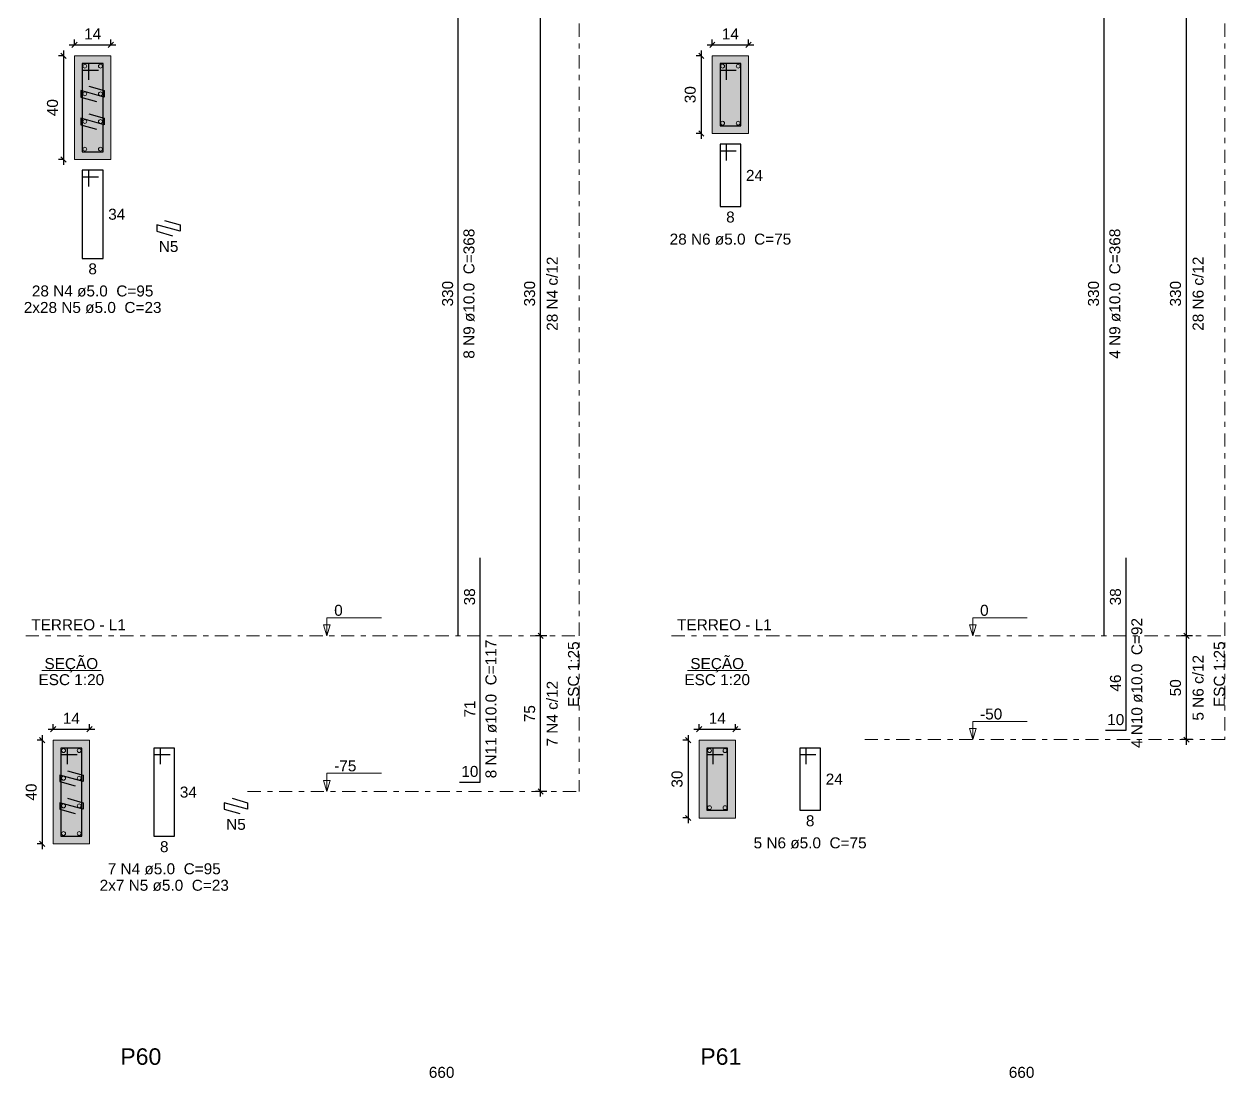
# Model space of a CAD drawing. Header units: millimetres. Extents: x -34 to 951, y -76 to 463.
# Drawn here: x 412.6 to 435.76, y -32.23 to -11.9 of the extents above; entities that cross this region are included whole.
import ezdxf

# ---------------------------------------------------------------- set-up
doc = ezdxf.new("R2010")
doc.units = ezdxf.units.MM
doc.header["$MEASUREMENT"] = 0
doc.linetypes.add('DASHDOT', pattern=[2.54, 1.27, -0.635, 0, -0.635])
doc.linetypes.add('NULL', pattern=[0])
for name, color, linetype, lineweight in [('Descrição da armadura', 7, 'Continuous', 0), ('DT-Barras na forma', 7, 'Continuous', 30), ('DT-Barras no corte', 5, 'Continuous', 5), ('DT-Barras rebatidas', 7, 'Continuous', 30), ('DT-Cotas', 7, 'Continuous', 5), ('DT-Forma', 5, 'Continuous', 5), ('DT-Hachura seção pilares', 252, 'Continuous', 5), ('DT-Pontilhado', 7, 'DASHDOT', 5), ('DT-Textos', 7, 'Continuous', 5), ('DT-Título', 7, 'Continuous', 20), ('Textos armaduras', 7, 'Continuous', 0)]:
    doc.layers.add(name, color=color, linetype=linetype, lineweight=lineweight)
doc.styles.add('Arial', font='arial.ttf')
doc.dimstyles.new('UM_20.000000', dxfattribs={"dimtxt": 0.18, "dimasz": 0.1, "dimexe": 0.1, "dimexo": 0.2, "dimgap": 0, "dimtad": 1, "dimtih": 1, "dimtoh": 1, "dimdec": 1, "dimlfac": 20, "dimzin": 0, "dimdsep": 46, "dimtxsty": 'Standard', "dimcen": 0.09, "dimdle": 0.1, "dimadec": 1, "dimazin": 2, "dimtfac": 1, "dimtdec": 4, "dimtofl": 0, "dimtmove": 0, "dimatfit": 3, "dimfxl": 1, "dimtolj": 1, "dimarcsym": 0})
doc.dimstyles.new('UM_25.000000', dxfattribs={"dimtxt": 0.18, "dimasz": 0.1, "dimexe": 0.1, "dimexo": 0.2, "dimgap": 0, "dimtad": 1, "dimtih": 1, "dimtoh": 1, "dimdec": 1, "dimlfac": 25, "dimzin": 0, "dimdsep": 46, "dimtxsty": 'Standard', "dimcen": 0.09, "dimdle": 0.1, "dimadec": 1, "dimazin": 2, "dimtfac": 1, "dimtdec": 4, "dimtofl": 0, "dimtmove": 0, "dimatfit": 3, "dimfxl": 1, "dimtolj": 1, "dimarcsym": 0})

# ---------------------------------------------------------------- blocks, each defined once
blk = doc.blocks.new('_Oblique')
at = {"color": 0, "linetype": 'ByBlock', "lineweight": -2}
blk.add_line((-0.5, -0.5), (0.5, 0.5), dxfattribs=at)
blk = doc.blocks.new('*D625')
at = {"layer": 'Defpoints', "color": 0, "transparency": 16777216}
for p in [(413.574, -12.513), (413.363, -14.513), (413.574, -14.513)]:
    blk.add_point(p, dxfattribs=at)
at = {"layer": 'DT-Cotas', "color": 0, "lineweight": -2, "transparency": 16777216}
for p, q in [((413.363, -12.413), (413.363, -14.613)), ((413.374, -12.513), (413.263, -12.513)), ((413.374, -14.513), (413.263, -14.513))]:
    blk.add_line(p, q, dxfattribs=at)
at = {"layer": 'DT-Cotas', "color": 0, "lineweight": -2, "transparency": 16777216, "xscale": 0.1, "yscale": 0.1, "zscale": 0.1}
for p, rotation in [((413.363, -12.513), 90), ((413.363, -14.513), 270)]:
    blk.add_blockref('_Oblique', p, dxfattribs=dict(at, rotation=rotation))
at = {"layer": 'DT-Cotas', "color": 7, "transparency": 16777216, "insert": (413.151, -13.513), "char_height": 0.2118, "attachment_point": 5, "rotation": 90, "style": 'Arial'}
blk.add_mtext('\\A1;40', dxfattribs=at)
blk = doc.blocks.new('*D626')
at = {"layer": 'Defpoints', "color": 0, "transparency": 16777216}
for p in [(414.274, -12.301), (413.574, -12.513), (414.274, -12.513)]:
    blk.add_point(p, dxfattribs=at)
at = {"layer": 'DT-Cotas', "color": 0, "lineweight": -2, "transparency": 16777216}
for p, q in [((413.574, -12.313), (413.574, -12.201)), ((414.274, -12.313), (414.274, -12.201)), ((413.474, -12.301), (414.374, -12.301))]:
    blk.add_line(p, q, dxfattribs=at)
at = {"layer": 'DT-Cotas', "color": 0, "lineweight": -2, "transparency": 16777216, "xscale": 0.1, "yscale": 0.1, "zscale": 0.1, "rotation": 180}
blk.add_blockref('_Oblique', (413.574, -12.301), dxfattribs=at)
at = {"layer": 'DT-Cotas', "color": 0, "lineweight": -2, "transparency": 16777216, "xscale": 0.1, "yscale": 0.1, "zscale": 0.1}
blk.add_blockref('_Oblique', (414.274, -12.301), dxfattribs=at)
at = {"layer": 'DT-Cotas', "color": 7, "transparency": 16777216, "insert": (413.924, -12.09), "char_height": 0.2118, "attachment_point": 5, "rotation": 0.0057, "style": 'Arial'}
blk.add_mtext('\\A1;14', dxfattribs=at)
blk = doc.blocks.new('*D627')
at = {"layer": 'Defpoints', "color": 0, "transparency": 16777216}
for p in [(422.563, -10.501), (422.881, -10.501), (422.881, -23.701)]:
    blk.add_point(p, dxfattribs=at)
at = {"layer": 'DT-Cotas', "color": 0, "lineweight": -2, "transparency": 16777216}
for p, q in [((422.563, -23.801), (422.563, -10.401)), ((422.681, -10.501), (422.463, -10.501)), ((422.681, -23.701), (422.463, -23.701))]:
    blk.add_line(p, q, dxfattribs=at)
at = {"layer": 'DT-Cotas', "color": 0, "lineweight": -2, "transparency": 16777216, "xscale": 0.1, "yscale": 0.1, "zscale": 0.1}
for p, rotation in [((422.563, -10.501), 90), ((422.563, -23.701), 270)]:
    blk.add_blockref('_Oblique', p, dxfattribs=dict(at, rotation=rotation))
at = {"layer": 'DT-Cotas', "color": 7, "transparency": 16777216, "insert": (422.351, -17.101), "char_height": 0.2118, "attachment_point": 5, "rotation": 90, "style": 'Arial'}
blk.add_mtext('\\A1;330', dxfattribs=at)
blk = doc.blocks.new('*D628')
at = {"layer": 'Defpoints', "color": 0, "transparency": 16777216}
for p in [(422.563, -10.501), (422.881, -10.501), (422.881, -23.701)]:
    blk.add_point(p, dxfattribs=at)
at = {"layer": 'DT-Cotas', "color": 0, "lineweight": -2, "transparency": 16777216}
for p, q in [((422.563, -23.801), (422.563, -10.401)), ((422.681, -10.501), (422.463, -10.501)), ((422.681, -23.701), (422.463, -23.701))]:
    blk.add_line(p, q, dxfattribs=at)
at = {"layer": 'DT-Cotas', "color": 0, "lineweight": -2, "transparency": 16777216, "xscale": 0.1, "yscale": 0.1, "zscale": 0.1}
for p, rotation in [((422.563, -10.501), 90), ((422.563, -23.701), 270)]:
    blk.add_blockref('_Oblique', p, dxfattribs=dict(at, rotation=rotation))
blk = doc.blocks.new('*D629')
at = {"layer": 'Defpoints', "color": 0, "transparency": 16777216}
for p in [(413.164, -25.713), (412.952, -27.713), (413.164, -27.713)]:
    blk.add_point(p, dxfattribs=at)
at = {"layer": 'DT-Cotas', "color": 0, "lineweight": -2, "transparency": 16777216}
for p, q in [((412.952, -25.613), (412.952, -27.813)), ((412.964, -25.713), (412.852, -25.713)), ((412.964, -27.713), (412.852, -27.713))]:
    blk.add_line(p, q, dxfattribs=at)
at = {"layer": 'DT-Cotas', "color": 0, "lineweight": -2, "transparency": 16777216, "xscale": 0.1, "yscale": 0.1, "zscale": 0.1}
for p, rotation in [((412.952, -25.713), 90), ((412.952, -27.713), 270)]:
    blk.add_blockref('_Oblique', p, dxfattribs=dict(at, rotation=rotation))
at = {"layer": 'DT-Cotas', "color": 7, "transparency": 16777216, "insert": (412.74, -26.713), "char_height": 0.2118, "attachment_point": 5, "rotation": 90, "style": 'Arial'}
blk.add_mtext('\\A1;40', dxfattribs=at)
blk = doc.blocks.new('*D630')
at = {"layer": 'Defpoints', "color": 0, "transparency": 16777216}
for p in [(413.864, -25.501), (413.164, -25.713), (413.864, -25.713)]:
    blk.add_point(p, dxfattribs=at)
at = {"layer": 'DT-Cotas', "color": 0, "lineweight": -2, "transparency": 16777216}
for p, q in [((413.164, -25.513), (413.164, -25.401)), ((413.864, -25.513), (413.864, -25.401)), ((413.064, -25.501), (413.964, -25.501))]:
    blk.add_line(p, q, dxfattribs=at)
at = {"layer": 'DT-Cotas', "color": 0, "lineweight": -2, "transparency": 16777216, "xscale": 0.1, "yscale": 0.1, "zscale": 0.1, "rotation": 180}
blk.add_blockref('_Oblique', (413.164, -25.501), dxfattribs=at)
at = {"layer": 'DT-Cotas', "color": 0, "lineweight": -2, "transparency": 16777216, "xscale": 0.1, "yscale": 0.1, "zscale": 0.1}
blk.add_blockref('_Oblique', (413.864, -25.501), dxfattribs=at)
at = {"layer": 'DT-Cotas', "color": 7, "transparency": 16777216, "insert": (413.514, -25.29), "char_height": 0.2118, "attachment_point": 5, "rotation": 0.0057, "style": 'Arial'}
blk.add_mtext('\\A1;14', dxfattribs=at)
blk = doc.blocks.new('*D631')
at = {"layer": 'Defpoints', "color": 0, "transparency": 16777216}
for p in [(422.563, -23.701), (422.881, -23.701), (422.881, -26.701)]:
    blk.add_point(p, dxfattribs=at)
at = {"layer": 'DT-Cotas', "color": 0, "lineweight": -2, "transparency": 16777216}
for p, q in [((422.563, -26.801), (422.563, -23.601)), ((422.681, -23.701), (422.463, -23.701)), ((422.681, -26.701), (422.463, -26.701))]:
    blk.add_line(p, q, dxfattribs=at)
at = {"layer": 'DT-Cotas', "color": 0, "lineweight": -2, "transparency": 16777216, "xscale": 0.1, "yscale": 0.1, "zscale": 0.1}
for p, rotation in [((422.563, -23.701), 90), ((422.563, -26.701), 270)]:
    blk.add_blockref('_Oblique', p, dxfattribs=dict(at, rotation=rotation))
at = {"layer": 'DT-Cotas', "color": 7, "transparency": 16777216, "insert": (422.351, -25.201), "char_height": 0.2118, "attachment_point": 5, "rotation": 90, "style": 'Arial'}
blk.add_mtext('\\A1;75', dxfattribs=at)
blk = doc.blocks.new('*D632')
at = {"layer": 'Defpoints', "color": 0, "transparency": 16777216}
for p in [(422.563, -23.701), (422.881, -23.701), (422.881, -26.701)]:
    blk.add_point(p, dxfattribs=at)
at = {"layer": 'DT-Cotas', "color": 0, "lineweight": -2, "transparency": 16777216}
for p, q in [((422.563, -26.801), (422.563, -23.601)), ((422.681, -23.701), (422.463, -23.701)), ((422.681, -26.701), (422.463, -26.701))]:
    blk.add_line(p, q, dxfattribs=at)
at = {"layer": 'DT-Cotas', "color": 0, "lineweight": -2, "transparency": 16777216, "xscale": 0.1, "yscale": 0.1, "zscale": 0.1}
for p, rotation in [((422.563, -23.701), 90), ((422.563, -26.701), 270)]:
    blk.add_blockref('_Oblique', p, dxfattribs=dict(at, rotation=rotation))
blk = doc.blocks.new('*D636')
at = {"layer": 'Defpoints', "color": 0, "transparency": 16777216}
for p in [(425.872, -12.513), (425.66, -14.013), (425.872, -14.013)]:
    blk.add_point(p, dxfattribs=at)
at = {"layer": 'DT-Cotas', "color": 0, "lineweight": -2, "transparency": 16777216}
for p, q in [((425.66, -12.413), (425.66, -14.113)), ((425.672, -12.513), (425.56, -12.513)), ((425.672, -14.013), (425.56, -14.013))]:
    blk.add_line(p, q, dxfattribs=at)
at = {"layer": 'DT-Cotas', "color": 0, "lineweight": -2, "transparency": 16777216, "xscale": 0.1, "yscale": 0.1, "zscale": 0.1}
for p, rotation in [((425.66, -12.513), 90), ((425.66, -14.013), 270)]:
    blk.add_blockref('_Oblique', p, dxfattribs=dict(at, rotation=rotation))
at = {"layer": 'DT-Cotas', "color": 7, "transparency": 16777216, "insert": (425.448, -13.263), "char_height": 0.2118, "attachment_point": 5, "rotation": 90, "style": 'Arial'}
blk.add_mtext('\\A1;30', dxfattribs=at)
blk = doc.blocks.new('*D637')
at = {"layer": 'Defpoints', "color": 0, "transparency": 16777216}
for p in [(426.572, -12.301), (425.872, -12.513), (426.572, -12.513)]:
    blk.add_point(p, dxfattribs=at)
at = {"layer": 'DT-Cotas', "color": 0, "lineweight": -2, "transparency": 16777216}
for p, q in [((425.872, -12.313), (425.872, -12.201)), ((426.572, -12.313), (426.572, -12.201)), ((425.772, -12.301), (426.672, -12.301))]:
    blk.add_line(p, q, dxfattribs=at)
at = {"layer": 'DT-Cotas', "color": 0, "lineweight": -2, "transparency": 16777216, "xscale": 0.1, "yscale": 0.1, "zscale": 0.1, "rotation": 180}
blk.add_blockref('_Oblique', (425.872, -12.301), dxfattribs=at)
at = {"layer": 'DT-Cotas', "color": 0, "lineweight": -2, "transparency": 16777216, "xscale": 0.1, "yscale": 0.1, "zscale": 0.1}
blk.add_blockref('_Oblique', (426.572, -12.301), dxfattribs=at)
at = {"layer": 'DT-Cotas', "color": 7, "transparency": 16777216, "insert": (426.222, -12.09), "char_height": 0.2118, "attachment_point": 5, "rotation": 0.0057, "style": 'Arial'}
blk.add_mtext('\\A1;14', dxfattribs=at)
blk = doc.blocks.new('*D638')
at = {"layer": 'Defpoints', "color": 0, "transparency": 16777216}
for p in [(435.017, -10.501), (435.335, -10.501), (435.335, -23.701)]:
    blk.add_point(p, dxfattribs=at)
at = {"layer": 'DT-Cotas', "color": 0, "lineweight": -2, "transparency": 16777216}
for p, q in [((435.017, -23.801), (435.017, -10.401)), ((435.135, -10.501), (434.917, -10.501)), ((435.135, -23.701), (434.917, -23.701))]:
    blk.add_line(p, q, dxfattribs=at)
at = {"layer": 'DT-Cotas', "color": 0, "lineweight": -2, "transparency": 16777216, "xscale": 0.1, "yscale": 0.1, "zscale": 0.1}
for p, rotation in [((435.017, -10.501), 90), ((435.017, -23.701), 270)]:
    blk.add_blockref('_Oblique', p, dxfattribs=dict(at, rotation=rotation))
at = {"layer": 'DT-Cotas', "color": 7, "transparency": 16777216, "insert": (434.805, -17.101), "char_height": 0.2118, "attachment_point": 5, "rotation": 90, "style": 'Arial'}
blk.add_mtext('\\A1;330', dxfattribs=at)
blk = doc.blocks.new('*D639')
at = {"layer": 'Defpoints', "color": 0, "transparency": 16777216}
for p in [(425.618, -25.713), (425.406, -27.213), (425.618, -27.213)]:
    blk.add_point(p, dxfattribs=at)
at = {"layer": 'DT-Cotas', "color": 0, "lineweight": -2, "transparency": 16777216}
for p, q in [((425.406, -25.613), (425.406, -27.313)), ((425.418, -25.713), (425.306, -25.713)), ((425.418, -27.213), (425.306, -27.213))]:
    blk.add_line(p, q, dxfattribs=at)
at = {"layer": 'DT-Cotas', "color": 0, "lineweight": -2, "transparency": 16777216, "xscale": 0.1, "yscale": 0.1, "zscale": 0.1}
for p, rotation in [((425.406, -25.713), 90), ((425.406, -27.213), 270)]:
    blk.add_blockref('_Oblique', p, dxfattribs=dict(at, rotation=rotation))
at = {"layer": 'DT-Cotas', "color": 7, "transparency": 16777216, "insert": (425.194, -26.463), "char_height": 0.2118, "attachment_point": 5, "rotation": 90, "style": 'Arial'}
blk.add_mtext('\\A1;30', dxfattribs=at)
blk = doc.blocks.new('*D640')
at = {"layer": 'Defpoints', "color": 0, "transparency": 16777216}
for p in [(426.318, -25.501), (425.618, -25.713), (426.318, -25.713)]:
    blk.add_point(p, dxfattribs=at)
at = {"layer": 'DT-Cotas', "color": 0, "lineweight": -2, "transparency": 16777216}
for p, q in [((425.618, -25.513), (425.618, -25.401)), ((426.318, -25.513), (426.318, -25.401)), ((425.518, -25.501), (426.418, -25.501))]:
    blk.add_line(p, q, dxfattribs=at)
at = {"layer": 'DT-Cotas', "color": 0, "lineweight": -2, "transparency": 16777216, "xscale": 0.1, "yscale": 0.1, "zscale": 0.1, "rotation": 180}
blk.add_blockref('_Oblique', (425.618, -25.501), dxfattribs=at)
at = {"layer": 'DT-Cotas', "color": 0, "lineweight": -2, "transparency": 16777216, "xscale": 0.1, "yscale": 0.1, "zscale": 0.1}
blk.add_blockref('_Oblique', (426.318, -25.501), dxfattribs=at)
at = {"layer": 'DT-Cotas', "color": 7, "transparency": 16777216, "insert": (425.968, -25.29), "char_height": 0.2118, "attachment_point": 5, "rotation": 0.0057, "style": 'Arial'}
blk.add_mtext('\\A1;14', dxfattribs=at)
blk = doc.blocks.new('*D641')
at = {"layer": 'Defpoints', "color": 0, "transparency": 16777216}
for p in [(435.017, -23.701), (435.335, -23.701), (435.335, -25.701)]:
    blk.add_point(p, dxfattribs=at)
at = {"layer": 'DT-Cotas', "color": 0, "lineweight": -2, "transparency": 16777216}
for p, q in [((435.017, -25.801), (435.017, -23.601)), ((435.135, -23.701), (434.917, -23.701)), ((435.135, -25.701), (434.917, -25.701))]:
    blk.add_line(p, q, dxfattribs=at)
at = {"layer": 'DT-Cotas', "color": 0, "lineweight": -2, "transparency": 16777216, "xscale": 0.1, "yscale": 0.1, "zscale": 0.1}
for p, rotation in [((435.017, -23.701), 90), ((435.017, -25.701), 270)]:
    blk.add_blockref('_Oblique', p, dxfattribs=dict(at, rotation=rotation))
at = {"layer": 'DT-Cotas', "color": 7, "transparency": 16777216, "insert": (434.805, -24.701), "char_height": 0.2118, "attachment_point": 5, "rotation": 90, "style": 'Arial'}
blk.add_mtext('\\A1;50', dxfattribs=at)

msp = doc.modelspace()

# ---------------------------------------------------------------- hatches: boundary and pattern name
at = {"layer": 'DT-Hachura seção pilares', "linetype": 'Continuous'}
for points in [[(413.5744, -14.5131), (413.5744, -14.5131), (414.2744, -14.5131), (414.2744, -12.5131), (413.5744, -12.5131), (413.5744, -14.5131)], [(425.8718, -14.0131), (425.8718, -14.0131), (426.5718, -14.0131), (426.5718, -12.5131), (425.8718, -12.5131), (425.8718, -14.0131)], [(413.1636, -27.7131), (413.1636, -27.7131), (413.8636, -27.7131), (413.8636, -25.7131), (413.1636, -25.7131), (413.1636, -27.7131)], [(425.6176, -27.2131), (425.6176, -27.2131), (426.3176, -27.2131), (426.3176, -25.7131), (425.6176, -25.7131), (425.6176, -27.2131)]]:
    msp.add_hatch(color=252, dxfattribs=at).paths.add_polyline_path(points)

# ---------------------------------------------------------------- linework, layer by layer
at = {"layer": 'DT-Barras na forma'}
for points in [[(413.8494, -12.9756), (413.8494, -12.6631), (413.7244, -12.6631), (413.7244, -14.3631), (414.1244, -14.3631), (414.1244, -12.6631), (413.7244, -12.6631), (413.7244, -12.7881), (414.0369, -12.7881)], [(426.1468, -12.9756), (426.1468, -12.6631), (426.0218, -12.6631), (426.0218, -13.8631), (426.4218, -13.8631), (426.4218, -12.6631), (426.0218, -12.6631), (426.0218, -12.7881), (426.3343, -12.7881)], [(413.8483, -13.1003), (414.1494, -13.184), (414.1494, -13.309), (413.6994, -13.184), (413.6994, -13.309), (414.0005, -13.3926)], [(413.8483, -13.6336), (414.1494, -13.7173), (414.1494, -13.8423), (413.6994, -13.7173), (413.6994, -13.8423), (414.0005, -13.9259)], [(413.4386, -26.1756), (413.4386, -25.8631), (413.3136, -25.8631), (413.3136, -27.5631), (413.7136, -27.5631), (413.7136, -25.8631), (413.3136, -25.8631), (413.3136, -25.9881), (413.6261, -25.9881)], [(425.8926, -26.1756), (425.8926, -25.8631), (425.7676, -25.8631), (425.7676, -27.0631), (426.1676, -27.0631), (426.1676, -25.8631), (425.7676, -25.8631), (425.7676, -25.9881), (426.0801, -25.9881)], [(413.4375, -26.3003), (413.7386, -26.384), (413.7386, -26.509), (413.2886, -26.384), (413.2886, -26.509), (413.5897, -26.5926)], [(413.4375, -26.8336), (413.7386, -26.9173), (413.7386, -27.0423), (413.2886, -26.9173), (413.2886, -27.0423), (413.5897, -27.1259)]]:
    msp.add_lwpolyline(points, dxfattribs=at)
at = {"layer": 'DT-Barras no corte'}
for centre in [(413.7744, -12.7131), (414.0744, -12.7131), (426.0718, -12.7131), (426.3718, -12.7131), (413.7744, -13.2465), (414.0744, -13.2465), (413.7744, -13.7798), (414.0744, -13.7798), (426.0718, -13.8131), (426.3718, -13.8131), (413.7744, -14.3131), (414.0744, -14.3131), (413.3636, -25.9131), (413.6636, -25.9131), (425.8176, -25.9131), (426.1176, -25.9131), (413.3636, -26.4465), (413.6636, -26.4465), (413.3636, -26.9798), (413.6636, -26.9798), (425.8176, -27.0131), (426.1176, -27.0131), (413.3636, -27.5131), (413.6636, -27.5131)]:
    msp.add_circle(centre, 0.0375, dxfattribs=at)
at = {"layer": 'DT-Barras rebatidas'}
for points in [[(420.9746, -23.701), (420.9747, -10.501), (420.9747, -8.9943)], [(433.4287, -23.701), (433.4287, -10.501), (433.4287, -8.9943)], [(426.1468, -14.5315), (426.1468, -14.219), (426.0218, -14.219), (426.0218, -15.419), (426.4218, -15.419), (426.4218, -14.219), (426.0218, -14.219), (426.0218, -14.344), (426.3343, -14.344)], [(413.8494, -15.0315), (413.8494, -14.719), (413.7244, -14.719), (413.7244, -16.419), (414.1244, -16.419), (414.1244, -14.719), (413.7244, -14.719), (413.7244, -14.844), (414.0369, -14.844)], [(415.3129, -15.6895), (415.614, -15.7732), (415.614, -15.8982), (415.164, -15.7732), (415.164, -15.8982), (415.4651, -15.9818)], [(420.9982, -26.521), (421.3982, -26.521), (421.3982, -23.701), (421.3982, -22.1943)], [(433.4523, -25.521), (433.8523, -25.521), (433.8523, -23.701), (433.8523, -22.1943)], [(415.2305, -26.1756), (415.2305, -25.8631), (415.1055, -25.8631), (415.1055, -27.5631), (415.5055, -27.5631), (415.5055, -25.8631), (415.1055, -25.8631), (415.1055, -25.9881), (415.418, -25.9881)], [(427.6846, -26.1756), (427.6846, -25.8631), (427.5596, -25.8631), (427.5596, -27.0631), (427.9596, -27.0631), (427.9596, -25.8631), (427.5596, -25.8631), (427.5596, -25.9881), (427.8721, -25.9881)], [(416.6115, -26.8336), (416.9126, -26.9173), (416.9126, -27.0423), (416.4626, -26.9173), (416.4626, -27.0423), (416.7637, -27.1259)]]:
    msp.add_lwpolyline(points, dxfattribs=at)
at = {"layer": 'DT-Forma'}
for points in [[(413.5744, -14.5131), (414.2744, -14.5131), (414.2744, -12.5131), (413.5744, -12.5131), (413.5744, -14.5131)], [(425.8718, -14.0131), (426.5718, -14.0131), (426.5718, -12.5131), (425.8718, -12.5131), (425.8718, -14.0131)], [(413.1636, -27.7131), (413.8636, -27.7131), (413.8636, -25.7131), (413.1636, -25.7131), (413.1636, -27.7131)], [(425.6176, -27.2131), (426.3176, -27.2131), (426.3176, -25.7131), (425.6176, -25.7131), (425.6176, -27.2131)]]:
    msp.add_lwpolyline(points, close=True, dxfattribs=at)
at = {"layer": 'DT-Pontilhado', "ltscale": 0.2}
for p, q in [((423.3044, 2.699), (423.3044, -26.701)), ((435.7585, 2.699), (435.7585, -25.701)), ((412.6341, -23.701), (423.3044, -23.701)), ((425.0881, -23.701), (435.7585, -23.701)), ((428.8108, -25.701), (435.7585, -25.701)), ((416.9126, -26.701), (423.3044, -26.701))]:
    msp.add_line(p, q, dxfattribs=at)
at = {"layer": 'DT-Textos'}
for p, q in [((412.9414, -24.3682), (414.0858, -24.3682)), ((425.3954, -24.3682), (426.5398, -24.3682))]:
    msp.add_line(p, q, dxfattribs=at)
for points in [[(418.442, -23.701), (418.5056, -23.4892), (418.3785, -23.4892), (418.442, -23.701), (418.442, -23.351), (419.492, -23.351)], [(430.8961, -23.701), (430.9597, -23.4892), (430.8326, -23.4892), (430.8961, -23.701), (430.8961, -23.351), (431.9461, -23.351)], [(430.8961, -25.701), (430.9597, -25.4892), (430.8326, -25.4892), (430.8961, -25.701), (430.8961, -25.351), (431.9461, -25.351)], [(418.442, -26.701), (418.5056, -26.4892), (418.3785, -26.4892), (418.442, -26.701), (418.442, -26.351), (419.492, -26.351)]]:
    msp.add_lwpolyline(points, dxfattribs=at)

# ---------------------------------------------------------------- texts
at = {"layer": 'Descrição da armadura', "linetype": 'NULL', "char_height": 0.2118, "attachment_point": 8, "rotation": 90.00021, "line_spacing_factor": 0.9, "style": 'Arial'}
for s, insert, width in [('8 N9 ø10.0  C=368', (421.2922, -17.1009), 5.015721), ('4 N9 ø10.0  C=368', (433.7462, -17.1009), 5.015721), ('28 N4 c/12', (422.8948, -17.101), 2.90156), ('28 N6 c/12', (435.3489, -17.101), 2.90156), ('4 N10 ø10.0  C=92', (434.1702, -24.6109), 5.015721), ('8 N11 ø10.0  C=117', (421.7162, -25.1109), 5.344721), ('5 N6 c/12', (435.3489, -24.701), 2.57256), ('7 N4 c/12', (422.8948, -25.201), 2.57256)]:
    msp.add_mtext(s, dxfattribs=dict(at, insert=insert, width=width))
at = {"layer": 'Descrição da armadura', "linetype": 'NULL', "char_height": 0.2118, "attachment_point": 8, "line_spacing_factor": 0.9, "style": 'Arial'}
for s, insert, width in [('28 N6 ø5.0  C=75', (426.2221, -16.16), 4.686721), ('N5', (415.3891, -16.299), 0.756475), ('28 N4 ø5.0  C=95', (413.9241, -17.16), 4.686721), ('2x28 N5 ø5.0  C=23', (413.9241, -17.478), 5.351789), ('N5', (416.6881, -27.444), 0.756475), ('5 N6 ø5.0  C=75', (427.7591, -27.804), 4.35772), ('7 N4 ø5.0  C=95', (415.3051, -28.304), 4.35772), ('2x7 N5 ø5.0  C=23', (415.3051, -28.622), 5.022789)]:
    msp.add_mtext(s, dxfattribs=dict(at, insert=insert, width=width))
at = {"layer": 'DT-Textos', "linetype": 'NULL', "char_height": 0.2118, "line_spacing_factor": 0.798, "style": 'Arial'}
for s, insert, width, attachment_point in [('0', (418.5821, -23.316), 0.329, 7), ('0', (431.0361, -23.316), 0.329, 7), ('TERREO - L1', (412.7401, -23.595), 3.650321, 7), ('TERREO - L1', (425.1941, -23.595), 3.650321, 7), ('SEÇÃO', (413.5131, -24.4059), 2.072476, 8), ('SEÇÃO', (425.9671, -24.4059), 2.072476, 8), ('ESC 1:20', (413.5131, -24.654), 2.532883, 8), ('ESC 1:20', (425.9671, -24.654), 2.532883, 8), ('-50', (431.0361, -25.316), 0.854949, 7), ('-75', (418.5821, -26.316), 0.854949, 7), ('660', (420.4069, -32.2272), 0.987001, 7), ('660', (431.5902, -32.2272), 0.987001, 7)]:
    msp.add_mtext(s, dxfattribs=dict(at, insert=insert, width=width, attachment_point=attachment_point))
at = {"layer": 'DT-Textos', "linetype": 'NULL', "char_height": 0.2118, "width": 2.532883, "attachment_point": 9, "rotation": 90.00021, "line_spacing_factor": 0.798, "style": 'Arial'}
for insert in [(423.3042, -23.8069), (435.7582, -23.8069)]:
    msp.add_mtext('ESC 1:25', dxfattribs=dict(at, insert=insert))
at = {"layer": 'DT-Título', "linetype": 'NULL', "char_height": 0.3177, "width": 1.579298, "attachment_point": 7, "line_spacing_factor": 0.798, "style": 'Arial'}
for s, insert in [('P60', (414.4589, -31.9773)), ('P61', (425.6422, -31.9773))]:
    msp.add_mtext(s, dxfattribs=dict(at, insert=insert))
at = {"layer": 'Textos armaduras', "linetype": 'NULL', "char_height": 0.2118, "line_spacing_factor": 0.9, "style": 'Arial'}
for s, insert, width, attachment_point in [('24', (426.5218, -14.7131), 1.058001, 1), ('34', (414.2244, -15.4631), 1.058001, 1), ('8', (426.2218, -15.5163), 0.729, 2), ('8', (413.9244, -16.5163), 0.729, 2), ('10', (433.6523, -25.4237), 1.058001, 8), ('10', (421.1982, -26.4237), 1.058001, 8), ('24', (428.0596, -26.3572), 1.058001, 1), ('34', (415.6055, -26.6072), 1.058001, 1), ('8', (427.7596, -27.1604), 0.729, 2), ('8', (415.3055, -27.6604), 0.729, 2)]:
    msp.add_mtext(s, dxfattribs=dict(at, insert=insert, width=width, attachment_point=attachment_point))
at = {"layer": 'Textos armaduras', "linetype": 'NULL', "char_height": 0.2118, "attachment_point": 8, "rotation": 90.00021, "line_spacing_factor": 0.9, "style": 'Arial'}
for s, insert, width in [('330', (420.8774, -17.101), 1.387001), ('330', (433.3314, -17.101), 1.387001), ('38', (421.301, -22.9476), 1.058001), ('38', (433.755, -22.9476), 1.058001), ('46', (433.755, -24.611), 1.058001), ('71', (421.301, -25.111), 1.058001)]:
    msp.add_mtext(s, dxfattribs=dict(at, insert=insert, width=width))

# ---------------------------------------------------------------- dimensions: what is measured, and where the dimension line sits
at = {"layer": 'DT-Cotas'}
for base, p1, p2, dimstyle, override, picture, middle in [((422.5631, -10.501), (422.8808, -23.701), (422.8808, -10.501), 'UM_25.000000', {"dimtxt": 0.2118, "dimasz": 0.1, "dimexe": 0.1, "dimexo": 0.2, "dimtad": 1, "dimtih": 0, "dimtoh": 0, "dimdec": 1, "dimlfac": 25, "dimzin": 8, "dimtxsty": 'Arial', "dimblk": 'Oblique', "dimblk1": 'Oblique', "dimblk2": 'Oblique', "dimsah": 1, "dimdle": 0.1, "dimse1": 0, "dimse2": 0, "dimclrt": 7, "dimadec": 1, "dimazin": 3, "dimtmove": 2, "dimldrblk": 'Oblique'}, '*D627', (422.3513, -17.101)), ((435.0172, -10.501), (435.3349, -23.701), (435.3349, -10.501), 'UM_25.000000', {"dimtxt": 0.2118, "dimasz": 0.1, "dimexe": 0.1, "dimexo": 0.2, "dimtad": 1, "dimtih": 0, "dimtoh": 0, "dimdec": 1, "dimlfac": 25, "dimzin": 8, "dimtxsty": 'Arial', "dimblk": 'Oblique', "dimblk1": 'Oblique', "dimblk2": 'Oblique', "dimsah": 1, "dimdle": 0.1, "dimse1": 0, "dimse2": 0, "dimclrt": 7, "dimadec": 1, "dimazin": 3, "dimtmove": 2, "dimldrblk": 'Oblique'}, '*D638', (434.8054, -17.101)), ((413.3626, -14.5131), (413.5744, -12.5131), (413.5744, -14.5131), 'UM_20.000000', {"dimtxt": 0.2118, "dimasz": 0.1, "dimexe": 0.1, "dimexo": 0.2, "dimtad": 1, "dimtih": 0, "dimtoh": 0, "dimdec": 1, "dimlfac": 20, "dimzin": 8, "dimtxsty": 'Arial', "dimblk": 'Oblique', "dimblk1": 'Oblique', "dimblk2": 'Oblique', "dimsah": 1, "dimdle": 0.1, "dimse1": 0, "dimse2": 0, "dimclrt": 7, "dimadec": 1, "dimazin": 3, "dimtmove": 2, "dimldrblk": 'Oblique'}, '*D625', (413.1508, -13.5131)), ((425.66, -14.0131), (425.8718, -12.5131), (425.8718, -14.0131), 'UM_20.000000', {"dimtxt": 0.2118, "dimasz": 0.1, "dimexe": 0.1, "dimexo": 0.2, "dimtad": 1, "dimtih": 0, "dimtoh": 0, "dimdec": 1, "dimlfac": 20, "dimzin": 8, "dimtxsty": 'Arial', "dimblk": 'Oblique', "dimblk1": 'Oblique', "dimblk2": 'Oblique', "dimsah": 1, "dimdle": 0.1, "dimse1": 0, "dimse2": 0, "dimclrt": 7, "dimadec": 1, "dimazin": 3, "dimtmove": 2, "dimldrblk": 'Oblique'}, '*D636', (425.4482, -13.2631)), ((422.5631, -23.701), (422.8808, -26.701), (422.8808, -23.701), 'UM_25.000000', {"dimtxt": 0.2118, "dimasz": 0.1, "dimexe": 0.1, "dimexo": 0.2, "dimtad": 1, "dimtih": 0, "dimtoh": 0, "dimdec": 1, "dimlfac": 25, "dimzin": 8, "dimtxsty": 'Arial', "dimblk": 'Oblique', "dimblk1": 'Oblique', "dimblk2": 'Oblique', "dimsah": 1, "dimdle": 0.1, "dimse1": 0, "dimse2": 0, "dimclrt": 7, "dimadec": 1, "dimazin": 3, "dimtmove": 2, "dimldrblk": 'Oblique'}, '*D631', (422.3513, -25.201)), ((435.0172, -23.701), (435.3349, -25.701), (435.3349, -23.701), 'UM_25.000000', {"dimtxt": 0.2118, "dimasz": 0.1, "dimexe": 0.1, "dimexo": 0.2, "dimtad": 1, "dimtih": 0, "dimtoh": 0, "dimdec": 1, "dimlfac": 25, "dimzin": 8, "dimtxsty": 'Arial', "dimblk": 'Oblique', "dimblk1": 'Oblique', "dimblk2": 'Oblique', "dimsah": 1, "dimdle": 0.1, "dimse1": 0, "dimse2": 0, "dimclrt": 7, "dimadec": 1, "dimazin": 3, "dimtmove": 2, "dimldrblk": 'Oblique'}, '*D641', (434.8054, -24.701)), ((412.9518, -27.7131), (413.1636, -25.7131), (413.1636, -27.7131), 'UM_20.000000', {"dimtxt": 0.2118, "dimasz": 0.1, "dimexe": 0.1, "dimexo": 0.2, "dimtad": 1, "dimtih": 0, "dimtoh": 0, "dimdec": 1, "dimlfac": 20, "dimzin": 8, "dimtxsty": 'Arial', "dimblk": 'Oblique', "dimblk1": 'Oblique', "dimblk2": 'Oblique', "dimsah": 1, "dimdle": 0.1, "dimse1": 0, "dimse2": 0, "dimclrt": 7, "dimadec": 1, "dimazin": 3, "dimtmove": 2, "dimldrblk": 'Oblique'}, '*D629', (412.74, -26.7131)), ((425.4058, -27.2131), (425.6176, -25.7131), (425.6176, -27.2131), 'UM_20.000000', {"dimtxt": 0.2118, "dimasz": 0.1, "dimexe": 0.1, "dimexo": 0.2, "dimtad": 1, "dimtih": 0, "dimtoh": 0, "dimdec": 1, "dimlfac": 20, "dimzin": 8, "dimtxsty": 'Arial', "dimblk": 'Oblique', "dimblk1": 'Oblique', "dimblk2": 'Oblique', "dimsah": 1, "dimdle": 0.1, "dimse1": 0, "dimse2": 0, "dimclrt": 7, "dimadec": 1, "dimazin": 3, "dimtmove": 2, "dimldrblk": 'Oblique'}, '*D639', (425.194, -26.4631))]:
    dim = msp.add_linear_dim(base=base, p1=p1, p2=p2, angle=90, dimstyle=dimstyle, override=override, dxfattribs=at)
    dim.commit()
    dim.dimension.update_dxf_attribs({"geometry": picture, "text_midpoint": middle, "dimtype": 160, "text_rotation": 90})
for base, p1, p2, picture, middle in [((422.5631, -10.501), (422.8808, -23.701), (422.8808, -10.501), '*D628', (422.4572, -17.101)), ((422.5631, -23.701), (422.8808, -26.701), (422.8808, -23.701), '*D632', (422.4572, -25.201))]:
    dim = msp.add_linear_dim(base=base, p1=p1, p2=p2, angle=90, text=' ', dimstyle='UM_25.000000', override={"dimtxt": 0.2118, "dimasz": 0.1, "dimexe": 0.1, "dimexo": 0.2, "dimtad": 1, "dimtih": 0, "dimtoh": 0, "dimdec": 1, "dimlfac": 25, "dimzin": 8, "dimtxsty": 'Arial', "dimblk": 'Oblique', "dimblk1": 'Oblique', "dimblk2": 'Oblique', "dimsah": 1, "dimdle": 0.1, "dimse1": 0, "dimse2": 0, "dimclrt": 256, "dimadec": 1, "dimazin": 3, "dimtmove": 2, "dimldrblk": 'Oblique'}, dxfattribs=at)
    dim.commit()
    dim.dimension.update_dxf_attribs({"geometry": picture, "text_midpoint": middle, "dimtype": 160, "text_rotation": 90})
for base, p1, p2, picture, middle in [((414.2744, -12.3013), (413.5744, -12.5131), (414.2744, -12.5131), '*D626', (413.9244, -12.0895)), ((426.5718, -12.3013), (425.8718, -12.5131), (426.5718, -12.5131), '*D637', (426.2218, -12.0895)), ((413.8636, -25.5013), (413.1636, -25.7131), (413.8636, -25.7131), '*D630', (413.5136, -25.2895)), ((426.3176, -25.5013), (425.6176, -25.7131), (426.3176, -25.7131), '*D640', (425.9676, -25.2895))]:
    dim = msp.add_linear_dim(base=base, p1=p1, p2=p2, dimstyle='UM_20.000000', override={"dimtxt": 0.2118, "dimasz": 0.1, "dimexe": 0.1, "dimexo": 0.2, "dimtad": 1, "dimtih": 0, "dimtoh": 0, "dimdec": 1, "dimlfac": 20, "dimzin": 8, "dimtxsty": 'Arial', "dimblk": 'Oblique', "dimblk1": 'Oblique', "dimblk2": 'Oblique', "dimsah": 1, "dimdle": 0.1, "dimse1": 0, "dimse2": 0, "dimclrt": 7, "dimadec": 1, "dimazin": 3, "dimtmove": 2, "dimldrblk": 'Oblique'}, dxfattribs=at)
    dim.commit()
    dim.dimension.update_dxf_attribs({"geometry": picture, "text_midpoint": middle, "dimtype": 160, "text_rotation": 0.00573})

doc.saveas('drawing.dxf')
